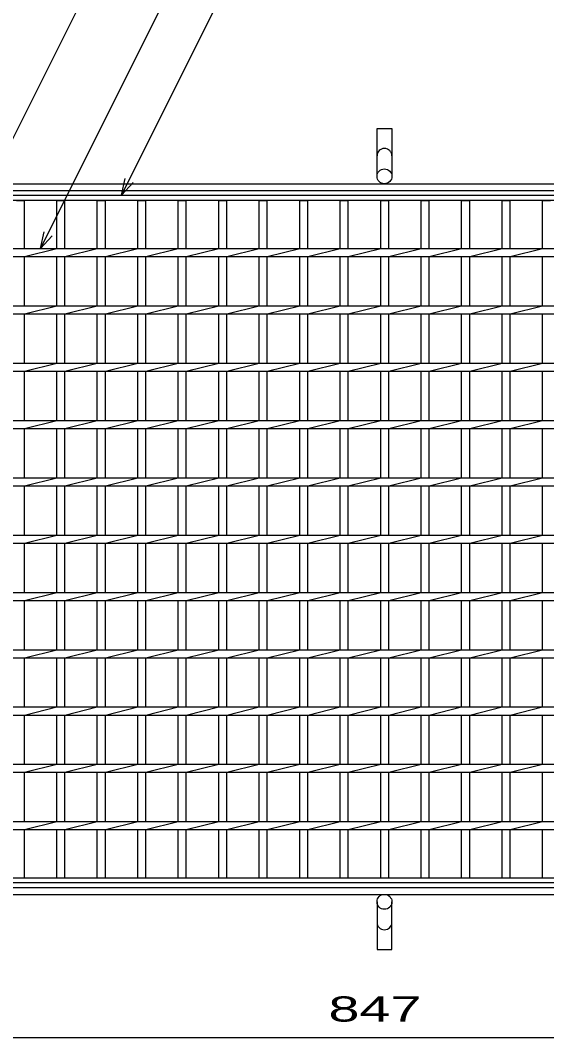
# Model space of a CAD drawing. Units: millimetres, scale not verified. Extents: x -1820 to 1731, y -1282 to 1054.
# Drawn here: x -1168 to -709, y -286 to 602 of the extents above; entities that cross this region are included whole.
import ezdxf
from ezdxf.enums import TextEntityAlignment as Align

# ---------------------------------------------------------------- set-up
doc = ezdxf.new("R2010")
doc.units = ezdxf.units.MM
doc.header["$LTSCALE"] = 10
for name, color, linetype, lineweight in [('16', 3, 'Continuous', 25), ('19', 6, 'Continuous', 25), ('22', 4, 'Continuous', 25)]:
    doc.layers.add(name, color=color, linetype=linetype, lineweight=lineweight)
doc.styles.add('ベクトル', font='')
doc.styles.get('ベクトル').set_extended_font_data('ベクトル')

msp = doc.modelspace()

# ---------------------------------------------------------------- linework, layer by layer
at = {"layer": '16'}
for p, q in [((-1348, 449), (-353, 449)), ((-353, 444.5), (-1348, 444.5)), ((-1171.5, 444.5), (-1164.5, 444.5)), ((-1164.5, 402.5), (-1164.5, 444.5)), ((-1136.2, 402.5), (-1136.2, 444.5)), ((-1136.2, 444.5), (-1129.2, 444.5)), ((-1129.2, 402.5), (-1129.2, 444.5)), ((-1100.9, 402.5), (-1100.9, 444.5)), ((-1100.9, 444.5), (-1093.9, 444.5)), ((-1093.9, 402.5), (-1093.9, 444.5)), ((-1065.6, 402.5), (-1065.6, 444.5)), ((-1065.6, 444.5), (-1058.6, 444.5)), ((-1058.6, 402.5), (-1058.6, 444.5)), ((-1030.3, 402.5), (-1030.3, 444.5)), ((-1030.3, 444.5), (-1023.3, 444.5)), ((-1023.3, 402.5), (-1023.3, 444.5)), ((-995, 402.5), (-995, 444.5)), ((-995, 444.5), (-988, 444.5)), ((-988, 402.5), (-988, 444.5)), ((-959.7, 402.5), (-959.7, 444.5)), ((-959.7, 444.5), (-952.7, 444.5)), ((-952.7, 402.5), (-952.7, 444.5)), ((-924.4, 402.5), (-924.4, 444.5)), ((-924.4, 444.5), (-917.4, 444.5)), ((-917.4, 402.5), (-917.4, 444.5)), ((-889.1, 402.5), (-889.1, 444.5)), ((-889.1, 444.5), (-882.1, 444.5)), ((-882.1, 402.5), (-882.1, 444.5)), ((-853.8, 402.5), (-853.8, 444.5)), ((-853.8, 444.5), (-846.8, 444.5)), ((-846.8, 402.5), (-846.8, 444.5)), ((-818.5, 402.5), (-818.5, 444.5)), ((-818.5, 444.5), (-811.5, 444.5)), ((-811.5, 402.5), (-811.5, 444.5)), ((-783.2, 402.5), (-783.2, 444.5)), ((-783.2, 444.5), (-776.2, 444.5)), ((-776.2, 402.5), (-776.2, 444.5)), ((-747.9, 402.5), (-747.9, 444.5)), ((-747.9, 444.5), (-740.9, 444.5)), ((-740.9, 402.5), (-740.9, 444.5)), ((-712.6, 402.5), (-712.6, 444.5)), ((-712.6, 444.5), (-705.6, 444.5)), ((-1242.1, 402.5), (-458.5, 402.5)), ((-1164.5, 395.5), (-1136.2, 402.5)), ((-1129.2, 395.5), (-1100.9, 402.5)), ((-1093.9, 395.5), (-1065.6, 402.5)), ((-1058.6, 395.5), (-1030.3, 402.5)), ((-1023.3, 395.5), (-995, 402.5)), ((-988, 395.5), (-959.7, 402.5)), ((-952.7, 395.5), (-924.4, 402.5)), ((-917.4, 395.5), (-889.1, 402.5)), ((-882.1, 395.5), (-853.8, 402.5)), ((-846.8, 395.5), (-818.5, 402.5)), ((-811.5, 395.5), (-783.2, 402.5)), ((-776.2, 395.5), (-747.9, 402.5)), ((-740.9, 395.5), (-712.6, 402.5)), ((-1242.1, 395.5), (-458.5, 395.5)), ((-1164.5, 352.5), (-1164.5, 395.5)), ((-1136.2, 352.5), (-1136.2, 395.5)), ((-1129.2, 352.5), (-1129.2, 395.5)), ((-1100.9, 352.5), (-1100.9, 395.5)), ((-1093.9, 352.5), (-1093.9, 395.5)), ((-1065.6, 352.5), (-1065.6, 395.5)), ((-1058.6, 352.5), (-1058.6, 395.5)), ((-1030.3, 352.5), (-1030.3, 395.5)), ((-1023.3, 352.5), (-1023.3, 395.5)), ((-995, 352.5), (-995, 395.5)), ((-988, 352.5), (-988, 395.5)), ((-959.7, 352.5), (-959.7, 395.5)), ((-952.7, 352.5), (-952.7, 395.5)), ((-924.4, 352.5), (-924.4, 395.5)), ((-917.4, 352.5), (-917.4, 395.5)), ((-889.1, 352.5), (-889.1, 395.5)), ((-882.1, 352.5), (-882.1, 395.5)), ((-853.8, 352.5), (-853.8, 395.5)), ((-846.8, 352.5), (-846.8, 395.5)), ((-818.5, 352.5), (-818.5, 395.5)), ((-811.5, 352.5), (-811.5, 395.5)), ((-783.2, 352.5), (-783.2, 395.5)), ((-776.2, 352.5), (-776.2, 395.5)), ((-747.9, 352.5), (-747.9, 395.5)), ((-740.9, 352.5), (-740.9, 395.5)), ((-712.6, 352.5), (-712.6, 395.5)), ((-1348, 352.5), (-353, 352.5)), ((-1164.5, 345.5), (-1136.2, 352.5)), ((-1129.2, 345.5), (-1100.9, 352.5)), ((-1093.9, 345.5), (-1065.6, 352.5)), ((-1058.6, 345.5), (-1030.3, 352.5)), ((-1023.3, 345.5), (-995, 352.5)), ((-988, 345.5), (-959.7, 352.5)), ((-952.7, 345.5), (-924.4, 352.5)), ((-917.4, 345.5), (-889.1, 352.5)), ((-882.1, 345.5), (-853.8, 352.5)), ((-846.8, 345.5), (-818.5, 352.5)), ((-811.5, 345.5), (-783.2, 352.5)), ((-776.2, 345.5), (-747.9, 352.5)), ((-740.9, 345.5), (-712.6, 352.5)), ((-1348, 345.5), (-353, 345.5)), ((-1164.5, 302.5), (-1164.5, 345.5)), ((-1136.2, 302.5), (-1136.2, 345.5)), ((-1129.2, 302.5), (-1129.2, 345.5)), ((-1100.9, 302.5), (-1100.9, 345.5)), ((-1093.9, 302.5), (-1093.9, 345.5)), ((-1065.6, 302.5), (-1065.6, 345.5)), ((-1058.6, 302.5), (-1058.6, 345.5)), ((-1030.3, 302.5), (-1030.3, 345.5)), ((-1023.3, 302.5), (-1023.3, 345.5)), ((-995, 302.5), (-995, 345.5)), ((-988, 302.5), (-988, 345.5)), ((-959.7, 302.5), (-959.7, 345.5)), ((-952.7, 302.5), (-952.7, 345.5)), ((-924.4, 302.5), (-924.4, 345.5)), ((-917.4, 302.5), (-917.4, 345.5)), ((-889.1, 302.5), (-889.1, 345.5)), ((-882.1, 302.5), (-882.1, 345.5)), ((-853.8, 302.5), (-853.8, 345.5)), ((-846.8, 302.5), (-846.8, 345.5)), ((-818.5, 302.5), (-818.5, 345.5)), ((-811.5, 302.5), (-811.5, 345.5)), ((-783.2, 302.5), (-783.2, 345.5)), ((-776.2, 302.5), (-776.2, 345.5)), ((-747.9, 302.5), (-747.9, 345.5)), ((-740.9, 302.5), (-740.9, 345.5)), ((-712.6, 302.5), (-712.6, 345.5)), ((-1348, 302.5), (-353, 302.5)), ((-1164.5, 295.5), (-1136.2, 302.5)), ((-1129.2, 295.5), (-1100.9, 302.5)), ((-1093.9, 295.5), (-1065.6, 302.5)), ((-1058.6, 295.5), (-1030.3, 302.5)), ((-1023.3, 295.5), (-995, 302.5)), ((-988, 295.5), (-959.7, 302.5)), ((-952.7, 295.5), (-924.4, 302.5)), ((-917.4, 295.5), (-889.1, 302.5)), ((-882.1, 295.5), (-853.8, 302.5)), ((-846.8, 295.5), (-818.5, 302.5)), ((-811.5, 295.5), (-783.2, 302.5)), ((-776.2, 295.5), (-747.9, 302.5)), ((-740.9, 295.5), (-712.6, 302.5)), ((-1348, 295.5), (-353, 295.5)), ((-1164.5, 252.5), (-1164.5, 295.5)), ((-1136.2, 252.5), (-1136.2, 295.5)), ((-1129.2, 252.5), (-1129.2, 295.5)), ((-1100.9, 252.5), (-1100.9, 295.5)), ((-1093.9, 252.5), (-1093.9, 295.5)), ((-1065.6, 252.5), (-1065.6, 295.5)), ((-1058.6, 252.5), (-1058.6, 295.5)), ((-1030.3, 252.5), (-1030.3, 295.5)), ((-1023.3, 252.5), (-1023.3, 295.5)), ((-995, 252.5), (-995, 295.5)), ((-988, 252.5), (-988, 295.5)), ((-959.7, 252.5), (-959.7, 295.5)), ((-952.7, 252.5), (-952.7, 295.5)), ((-924.4, 252.5), (-924.4, 295.5)), ((-917.4, 252.5), (-917.4, 295.5)), ((-889.1, 252.5), (-889.1, 295.5)), ((-882.1, 252.5), (-882.1, 295.5)), ((-853.8, 252.5), (-853.8, 295.5)), ((-846.8, 252.5), (-846.8, 295.5)), ((-818.5, 252.5), (-818.5, 295.5)), ((-811.5, 252.5), (-811.5, 295.5)), ((-783.2, 252.5), (-783.2, 295.5)), ((-776.2, 252.5), (-776.2, 295.5)), ((-747.9, 252.5), (-747.9, 295.5)), ((-740.9, 252.5), (-740.9, 295.5)), ((-712.6, 252.5), (-712.6, 295.5)), ((-1348, 252.5), (-353, 252.5)), ((-1164.5, 245.5), (-1136.2, 252.5)), ((-1129.2, 245.5), (-1100.9, 252.5)), ((-1093.9, 245.5), (-1065.6, 252.5)), ((-1058.6, 245.5), (-1030.3, 252.5)), ((-1023.3, 245.5), (-995, 252.5)), ((-988, 245.5), (-959.7, 252.5)), ((-952.7, 245.5), (-924.4, 252.5)), ((-917.4, 245.5), (-889.1, 252.5)), ((-882.1, 245.5), (-853.8, 252.5)), ((-846.8, 245.5), (-818.5, 252.5)), ((-811.5, 245.5), (-783.2, 252.5)), ((-776.2, 245.5), (-747.9, 252.5)), ((-740.9, 245.5), (-712.6, 252.5)), ((-1348, 245.5), (-353, 245.5)), ((-1164.5, 202.5), (-1164.5, 245.5)), ((-1136.2, 202.5), (-1136.2, 245.5)), ((-1129.2, 202.5), (-1129.2, 245.5)), ((-1100.9, 202.5), (-1100.9, 245.5)), ((-1093.9, 202.5), (-1093.9, 245.5)), ((-1065.6, 202.5), (-1065.6, 245.5)), ((-1058.6, 202.5), (-1058.6, 245.5)), ((-1030.3, 202.5), (-1030.3, 245.5)), ((-1023.3, 202.5), (-1023.3, 245.5)), ((-995, 202.5), (-995, 245.5)), ((-988, 202.5), (-988, 245.5)), ((-959.7, 202.5), (-959.7, 245.5)), ((-952.7, 202.5), (-952.7, 245.5)), ((-924.4, 202.5), (-924.4, 245.5)), ((-917.4, 202.5), (-917.4, 245.5)), ((-889.1, 202.5), (-889.1, 245.5)), ((-882.1, 202.5), (-882.1, 245.5)), ((-853.8, 202.5), (-853.8, 245.5)), ((-846.8, 202.5), (-846.8, 245.5)), ((-818.5, 202.5), (-818.5, 245.5)), ((-811.5, 202.5), (-811.5, 245.5)), ((-783.2, 202.5), (-783.2, 245.5)), ((-776.2, 202.5), (-776.2, 245.5)), ((-747.9, 202.5), (-747.9, 245.5)), ((-740.9, 202.5), (-740.9, 245.5)), ((-712.6, 202.5), (-712.6, 245.5)), ((-1348, 202.5), (-353, 202.5)), ((-1348, 195.5), (-353, 195.5)), ((-1164.5, 195.5), (-1136.2, 202.5)), ((-1164.5, 152.5), (-1164.5, 195.5)), ((-1136.2, 152.5), (-1136.2, 195.5)), ((-1129.2, 195.5), (-1100.9, 202.5)), ((-1129.2, 152.5), (-1129.2, 195.5)), ((-1100.9, 152.5), (-1100.9, 195.5)), ((-1093.9, 195.5), (-1065.6, 202.5)), ((-1093.9, 152.5), (-1093.9, 195.5)), ((-1065.6, 152.5), (-1065.6, 195.5)), ((-1058.6, 195.5), (-1030.3, 202.5)), ((-1058.6, 152.5), (-1058.6, 195.5)), ((-1030.3, 152.5), (-1030.3, 195.5)), ((-1023.3, 195.5), (-995, 202.5)), ((-1023.3, 152.5), (-1023.3, 195.5)), ((-995, 152.5), (-995, 195.5)), ((-988, 195.5), (-959.7, 202.5)), ((-988, 152.5), (-988, 195.5)), ((-959.7, 152.5), (-959.7, 195.5)), ((-952.7, 195.5), (-924.4, 202.5)), ((-952.7, 152.5), (-952.7, 195.5)), ((-924.4, 152.5), (-924.4, 195.5)), ((-917.4, 195.5), (-889.1, 202.5)), ((-917.4, 152.5), (-917.4, 195.5)), ((-889.1, 152.5), (-889.1, 195.5)), ((-882.1, 195.5), (-853.8, 202.5)), ((-882.1, 152.5), (-882.1, 195.5)), ((-853.8, 152.5), (-853.8, 195.5)), ((-846.8, 195.5), (-818.5, 202.5)), ((-846.8, 152.5), (-846.8, 195.5)), ((-818.5, 152.5), (-818.5, 195.5)), ((-811.5, 195.5), (-783.2, 202.5)), ((-811.5, 152.5), (-811.5, 195.5)), ((-783.2, 152.5), (-783.2, 195.5)), ((-776.2, 195.5), (-747.9, 202.5)), ((-776.2, 152.5), (-776.2, 195.5)), ((-747.9, 152.5), (-747.9, 195.5)), ((-740.9, 195.5), (-712.6, 202.5)), ((-740.9, 152.5), (-740.9, 195.5)), ((-712.6, 152.5), (-712.6, 195.5)), ((-1348, 152.5), (-353, 152.5)), ((-1164.5, 145.5), (-1136.2, 152.5)), ((-1129.2, 145.5), (-1100.9, 152.5)), ((-1093.9, 145.5), (-1065.6, 152.5)), ((-1058.6, 145.5), (-1030.3, 152.5)), ((-1023.3, 145.5), (-995, 152.5)), ((-988, 145.5), (-959.7, 152.5)), ((-952.7, 145.5), (-924.4, 152.5)), ((-917.4, 145.5), (-889.1, 152.5)), ((-882.1, 145.5), (-853.8, 152.5)), ((-846.8, 145.5), (-818.5, 152.5)), ((-811.5, 145.5), (-783.2, 152.5)), ((-776.2, 145.5), (-747.9, 152.5)), ((-740.9, 145.5), (-712.6, 152.5)), ((-1348, 145.5), (-353, 145.5)), ((-1164.5, 102.5), (-1164.5, 145.5)), ((-1136.2, 102.5), (-1136.2, 145.5)), ((-1129.2, 102.5), (-1129.2, 145.5)), ((-1100.9, 102.5), (-1100.9, 145.5)), ((-1093.9, 102.5), (-1093.9, 145.5)), ((-1065.6, 102.5), (-1065.6, 145.5)), ((-1058.6, 102.5), (-1058.6, 145.5)), ((-1030.3, 102.5), (-1030.3, 145.5)), ((-1023.3, 102.5), (-1023.3, 145.5)), ((-995, 102.5), (-995, 145.5)), ((-988, 102.5), (-988, 145.5)), ((-959.7, 102.5), (-959.7, 145.5)), ((-952.7, 102.5), (-952.7, 145.5)), ((-924.4, 102.5), (-924.4, 145.5)), ((-917.4, 102.5), (-917.4, 145.5)), ((-889.1, 102.5), (-889.1, 145.5)), ((-882.1, 102.5), (-882.1, 145.5)), ((-853.8, 102.5), (-853.8, 145.5)), ((-846.8, 102.5), (-846.8, 145.5)), ((-818.5, 102.5), (-818.5, 145.5)), ((-811.5, 102.5), (-811.5, 145.5)), ((-783.2, 102.5), (-783.2, 145.5)), ((-776.2, 102.5), (-776.2, 145.5)), ((-747.9, 102.5), (-747.9, 145.5)), ((-740.9, 102.5), (-740.9, 145.5)), ((-712.6, 102.5), (-712.6, 145.5)), ((-1348, 102.5), (-353, 102.5)), ((-1164.5, 95.5), (-1136.2, 102.5)), ((-1129.2, 95.5), (-1100.9, 102.5)), ((-1093.9, 95.5), (-1065.6, 102.5)), ((-1058.6, 95.5), (-1030.3, 102.5)), ((-1023.3, 95.5), (-995, 102.5)), ((-988, 95.5), (-959.7, 102.5)), ((-952.7, 95.5), (-924.4, 102.5)), ((-917.4, 95.5), (-889.1, 102.5)), ((-882.1, 95.5), (-853.8, 102.5)), ((-846.8, 95.5), (-818.5, 102.5)), ((-811.5, 95.5), (-783.2, 102.5)), ((-776.2, 95.5), (-747.9, 102.5)), ((-740.9, 95.5), (-712.6, 102.5)), ((-1348, 95.5), (-353, 95.5)), ((-1164.5, 52.5), (-1164.5, 95.5)), ((-1136.2, 52.5), (-1136.2, 95.5)), ((-1129.2, 52.5), (-1129.2, 95.5)), ((-1100.9, 52.5), (-1100.9, 95.5)), ((-1093.9, 52.5), (-1093.9, 95.5)), ((-1065.6, 52.5), (-1065.6, 95.5)), ((-1058.6, 52.5), (-1058.6, 95.5)), ((-1030.3, 52.5), (-1030.3, 95.5)), ((-1023.3, 52.5), (-1023.3, 95.5)), ((-995, 52.5), (-995, 95.5)), ((-988, 52.5), (-988, 95.5)), ((-959.7, 52.5), (-959.7, 95.5)), ((-952.7, 52.5), (-952.7, 95.5)), ((-924.4, 52.5), (-924.4, 95.5)), ((-917.4, 52.5), (-917.4, 95.5)), ((-889.1, 52.5), (-889.1, 95.5)), ((-882.1, 52.5), (-882.1, 95.5)), ((-853.8, 52.5), (-853.8, 95.5)), ((-846.8, 52.5), (-846.8, 95.5)), ((-818.5, 52.5), (-818.5, 95.5)), ((-811.5, 52.5), (-811.5, 95.5)), ((-783.2, 52.5), (-783.2, 95.5)), ((-776.2, 52.5), (-776.2, 95.5)), ((-747.9, 52.5), (-747.9, 95.5)), ((-740.9, 52.5), (-740.9, 95.5)), ((-712.6, 52.5), (-712.6, 95.5)), ((-1348, 52.5), (-353, 52.5)), ((-1348, 45.5), (-353, 45.5)), ((-1164.5, 45.5), (-1136.2, 52.5)), ((-1164.5, 2.5), (-1164.5, 45.5)), ((-1136.2, 2.5), (-1136.2, 45.5)), ((-1129.2, 45.5), (-1100.9, 52.5)), ((-1129.2, 2.5), (-1129.2, 45.5)), ((-1100.9, 2.5), (-1100.9, 45.5)), ((-1093.9, 45.5), (-1065.6, 52.5)), ((-1093.9, 2.5), (-1093.9, 45.5)), ((-1065.6, 2.5), (-1065.6, 45.5)), ((-1058.6, 45.5), (-1030.3, 52.5)), ((-1058.6, 2.5), (-1058.6, 45.5)), ((-1030.3, 2.5), (-1030.3, 45.5)), ((-1023.3, 45.5), (-995, 52.5)), ((-1023.3, 2.5), (-1023.3, 45.5)), ((-995, 2.5), (-995, 45.5)), ((-988, 45.5), (-959.7, 52.5)), ((-988, 2.5), (-988, 45.5)), ((-959.7, 2.5), (-959.7, 45.5)), ((-952.7, 45.5), (-924.4, 52.5)), ((-952.7, 2.5), (-952.7, 45.5)), ((-924.4, 2.5), (-924.4, 45.5)), ((-917.4, 45.5), (-889.1, 52.5)), ((-917.4, 2.5), (-917.4, 45.5)), ((-889.1, 2.5), (-889.1, 45.5)), ((-882.1, 45.5), (-853.8, 52.5)), ((-882.1, 2.5), (-882.1, 45.5)), ((-853.8, 2.5), (-853.8, 45.5)), ((-846.8, 45.5), (-818.5, 52.5)), ((-846.8, 2.5), (-846.8, 45.5)), ((-818.5, 2.5), (-818.5, 45.5)), ((-811.5, 45.5), (-783.2, 52.5)), ((-811.5, 2.5), (-811.5, 45.5)), ((-783.2, 2.5), (-783.2, 45.5)), ((-776.2, 45.5), (-747.9, 52.5)), ((-776.2, 2.5), (-776.2, 45.5)), ((-747.9, 2.5), (-747.9, 45.5)), ((-740.9, 45.5), (-712.6, 52.5)), ((-740.9, 2.5), (-740.9, 45.5)), ((-712.6, 2.5), (-712.6, 45.5)), ((-1348, 2.5), (-353, 2.5)), ((-1164.5, -4.5), (-1136.2, 2.5)), ((-1129.2, -4.5), (-1100.9, 2.5)), ((-1093.9, -4.5), (-1065.6, 2.5)), ((-1058.6, -4.5), (-1030.3, 2.5)), ((-1023.3, -4.5), (-995, 2.5)), ((-988, -4.5), (-959.7, 2.5)), ((-952.7, -4.5), (-924.4, 2.5)), ((-917.4, -4.5), (-889.1, 2.5)), ((-882.1, -4.5), (-853.8, 2.5)), ((-846.8, -4.5), (-818.5, 2.5)), ((-811.5, -4.5), (-783.2, 2.5)), ((-776.2, -4.5), (-747.9, 2.5)), ((-740.9, -4.5), (-712.6, 2.5)), ((-1348, -4.5), (-353, -4.5)), ((-1164.5, -47.5), (-1164.5, -4.5)), ((-1136.2, -47.5), (-1136.2, -4.5)), ((-1129.2, -47.5), (-1129.2, -4.5)), ((-1100.9, -47.5), (-1100.9, -4.5)), ((-1093.9, -47.5), (-1093.9, -4.5)), ((-1065.6, -47.5), (-1065.6, -4.5)), ((-1058.6, -47.5), (-1058.6, -4.5)), ((-1030.3, -47.5), (-1030.3, -4.5)), ((-1023.3, -47.5), (-1023.3, -4.5)), ((-995, -47.5), (-995, -4.5)), ((-988, -47.5), (-988, -4.5)), ((-959.7, -47.5), (-959.7, -4.5)), ((-952.7, -47.5), (-952.7, -4.5)), ((-924.4, -47.5), (-924.4, -4.5)), ((-917.4, -47.5), (-917.4, -4.5)), ((-889.1, -47.5), (-889.1, -4.5)), ((-882.1, -47.5), (-882.1, -4.5)), ((-853.8, -47.5), (-853.8, -4.5)), ((-846.8, -47.5), (-846.8, -4.5)), ((-818.5, -47.5), (-818.5, -4.5)), ((-811.5, -47.5), (-811.5, -4.5)), ((-783.2, -47.5), (-783.2, -4.5)), ((-776.2, -47.5), (-776.2, -4.5)), ((-747.9, -47.5), (-747.9, -4.5)), ((-740.9, -47.5), (-740.9, -4.5)), ((-712.6, -47.5), (-712.6, -4.5)), ((-1348, -47.5), (-353, -47.5)), ((-1164.5, -54.5), (-1136.2, -47.5)), ((-1129.2, -54.5), (-1100.9, -47.5)), ((-1093.9, -54.5), (-1065.6, -47.5)), ((-1058.6, -54.5), (-1030.3, -47.5)), ((-1023.3, -54.5), (-995, -47.5)), ((-988, -54.5), (-959.7, -47.5)), ((-952.7, -54.5), (-924.4, -47.5)), ((-917.4, -54.5), (-889.1, -47.5)), ((-882.1, -54.5), (-853.8, -47.5)), ((-846.8, -54.5), (-818.5, -47.5)), ((-811.5, -54.5), (-783.2, -47.5)), ((-776.2, -54.5), (-747.9, -47.5)), ((-740.9, -54.5), (-712.6, -47.5)), ((-1348, -54.5), (-353, -54.5)), ((-1164.5, -97.5), (-1164.5, -54.5)), ((-1136.2, -97.5), (-1136.2, -54.5)), ((-1129.2, -97.5), (-1129.2, -54.5)), ((-1100.9, -97.5), (-1100.9, -54.5)), ((-1093.9, -97.5), (-1093.9, -54.5)), ((-1065.6, -97.5), (-1065.6, -54.5)), ((-1058.6, -97.5), (-1058.6, -54.5)), ((-1030.3, -97.5), (-1030.3, -54.5)), ((-1023.3, -97.5), (-1023.3, -54.5)), ((-995, -97.5), (-995, -54.5)), ((-988, -97.5), (-988, -54.5)), ((-959.7, -97.5), (-959.7, -54.5)), ((-952.7, -97.5), (-952.7, -54.5)), ((-924.4, -97.5), (-924.4, -54.5)), ((-917.4, -97.5), (-917.4, -54.5)), ((-889.1, -97.5), (-889.1, -54.5)), ((-882.1, -97.5), (-882.1, -54.5)), ((-853.8, -97.5), (-853.8, -54.5)), ((-846.8, -97.5), (-846.8, -54.5)), ((-818.5, -97.5), (-818.5, -54.5)), ((-811.5, -97.5), (-811.5, -54.5)), ((-783.2, -97.5), (-783.2, -54.5)), ((-776.2, -97.5), (-776.2, -54.5)), ((-747.9, -97.5), (-747.9, -54.5)), ((-740.9, -97.5), (-740.9, -54.5)), ((-712.6, -97.5), (-712.6, -54.5)), ((-1242.1, -97.5), (-458.5, -97.5)), ((-1164.5, -104.5), (-1136.2, -97.5)), ((-1129.2, -104.5), (-1100.9, -97.5)), ((-1093.9, -104.5), (-1065.6, -97.5)), ((-1058.6, -104.5), (-1030.3, -97.5)), ((-1023.3, -104.5), (-995, -97.5)), ((-988, -104.5), (-959.7, -97.5)), ((-952.7, -104.5), (-924.4, -97.5)), ((-917.4, -104.5), (-889.1, -97.5)), ((-882.1, -104.5), (-853.8, -97.5)), ((-846.8, -104.5), (-818.5, -97.5)), ((-811.5, -104.5), (-783.2, -97.5)), ((-776.2, -104.5), (-747.9, -97.5)), ((-740.9, -104.5), (-712.6, -97.5)), ((-1242.1, -104.5), (-458.5, -104.5)), ((-1164.5, -146.5), (-1164.5, -104.5)), ((-1136.2, -146.5), (-1136.2, -104.5)), ((-1129.2, -146.5), (-1129.2, -104.5)), ((-1100.9, -146.5), (-1100.9, -104.5)), ((-1093.9, -146.5), (-1093.9, -104.5)), ((-1065.6, -146.5), (-1065.6, -104.5)), ((-1058.6, -146.5), (-1058.6, -104.5)), ((-1030.3, -146.5), (-1030.3, -104.5)), ((-1023.3, -146.5), (-1023.3, -104.5)), ((-995, -146.5), (-995, -104.5)), ((-988, -146.5), (-988, -104.5)), ((-959.7, -146.5), (-959.7, -104.5)), ((-952.7, -146.5), (-952.7, -104.5)), ((-924.4, -146.5), (-924.4, -104.5)), ((-917.4, -146.5), (-917.4, -104.5)), ((-889.1, -146.5), (-889.1, -104.5)), ((-882.1, -146.5), (-882.1, -104.5)), ((-853.8, -146.5), (-853.8, -104.5)), ((-846.8, -146.5), (-846.8, -104.5)), ((-818.5, -146.5), (-818.5, -104.5)), ((-811.5, -146.5), (-811.5, -104.5)), ((-783.2, -146.5), (-783.2, -104.5)), ((-776.2, -146.5), (-776.2, -104.5)), ((-747.9, -146.5), (-747.9, -104.5)), ((-740.9, -146.5), (-740.9, -104.5)), ((-712.6, -146.5), (-712.6, -104.5)), ((-1348, -146.5), (-353, -146.5)), ((-1171.5, -146.5), (-1164.5, -146.5)), ((-1136.2, -146.5), (-1129.2, -146.5)), ((-1100.9, -146.5), (-1093.9, -146.5)), ((-1065.6, -146.5), (-1058.6, -146.5)), ((-1030.3, -146.5), (-1023.3, -146.5)), ((-995, -146.5), (-988, -146.5)), ((-959.7, -146.5), (-952.7, -146.5)), ((-924.4, -146.5), (-917.4, -146.5)), ((-889.1, -146.5), (-882.1, -146.5)), ((-853.8, -146.5), (-846.8, -146.5)), ((-818.5, -146.5), (-811.5, -146.5)), ((-783.2, -146.5), (-776.2, -146.5)), ((-747.9, -146.5), (-740.9, -146.5)), ((-712.6, -146.5), (-705.6, -146.5)), ((-353, -151), (-1348, -151))]:
    msp.add_line(p, q, dxfattribs=at)
at = {"layer": '19'}
for p, q in [((-857, 465.5), (-857, 507.12)), ((-857, 507.12), (-844, 507.12)), ((-844, 507.12), (-844, 465.5)), ((-1350.5, 459), (-350.5, 459)), ((-1350.5, 453), (-350.5, 453)), ((-1350.5, -155), (-350.5, -155)), ((-1350.5, -161), (-350.5, -161)), ((-857, -167.5), (-857, -209.12)), ((-844, -209.12), (-844, -167.5)), ((-857, -209.12), (-844, -209.12))]:
    msp.add_line(p, q, dxfattribs=at)
for centre in [(-850.5, 465.5), (-850.5, -167.5)]:
    msp.add_circle(centre, 6.5, dxfattribs=at)
for centre, start, end in [((-850.5, 483.34), 0, 180), ((-850.5, -185.34), 180, 0)]:
    msp.add_arc(centre, 6.5, start, end, dxfattribs=at)
at = {"layer": '22'}
for p, q in [((-1235.1, 377.5), (-1053.35, 741)), ((-1150.35, 402.5), (-1004.35, 694.5)), ((-1079.75, 449), (-982, 644.5)), ((-1079.75, 449), (-1076.75, 463.6)), ((-1079.75, 449), (-1069.75, 460)), ((-1150.35, 402.5), (-1147.35, 417.1)), ((-1150.35, 402.5), (-1140.35, 413.5)), ((-1273.9, -286), (-426.7, -286))]:
    msp.add_line(p, q, dxfattribs=at)

# ---------------------------------------------------------------- texts
at = {"layer": '22', "color": 2, "style": 'ベクトル', "width": 1.65}
msp.add_text(' 847 ', height=21.99, dxfattribs=at).set_placement((-912.8, -261), align=Align.MIDDLE_LEFT)

doc.saveas('drawing.dxf')
